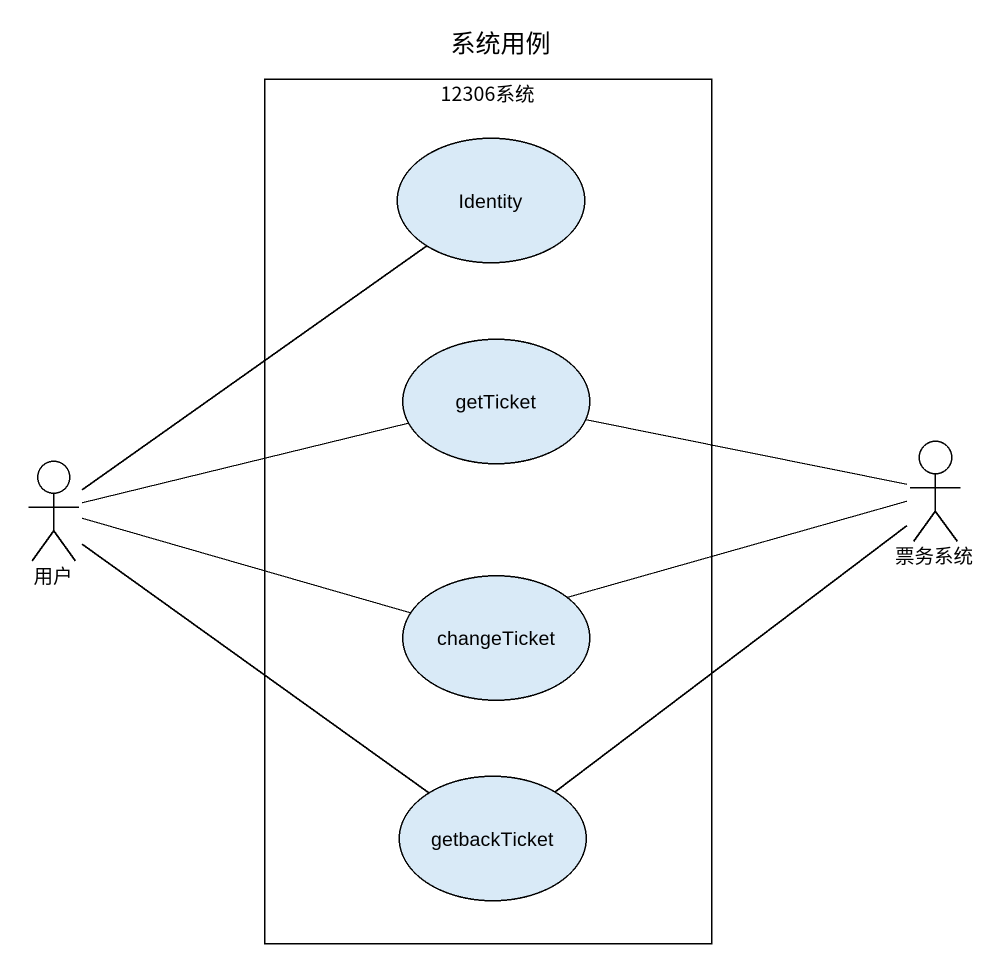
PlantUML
@startuml
title 系统用例
rectangle "12306系统" as r12306系统 {
  usecase Identity
  usecase getTicket
  usecase changeTicket
  usecase getbackTicket
}
actor 用户
actor 票务系统
getTicket -right- 票务系统
用户 -up- Identity
用户 -right- getTicket
用户 -right- changeTicket
用户 -- getbackTicket
changeTicket -right- 票务系统
getbackTicket -up- 票务系统
@enduml
